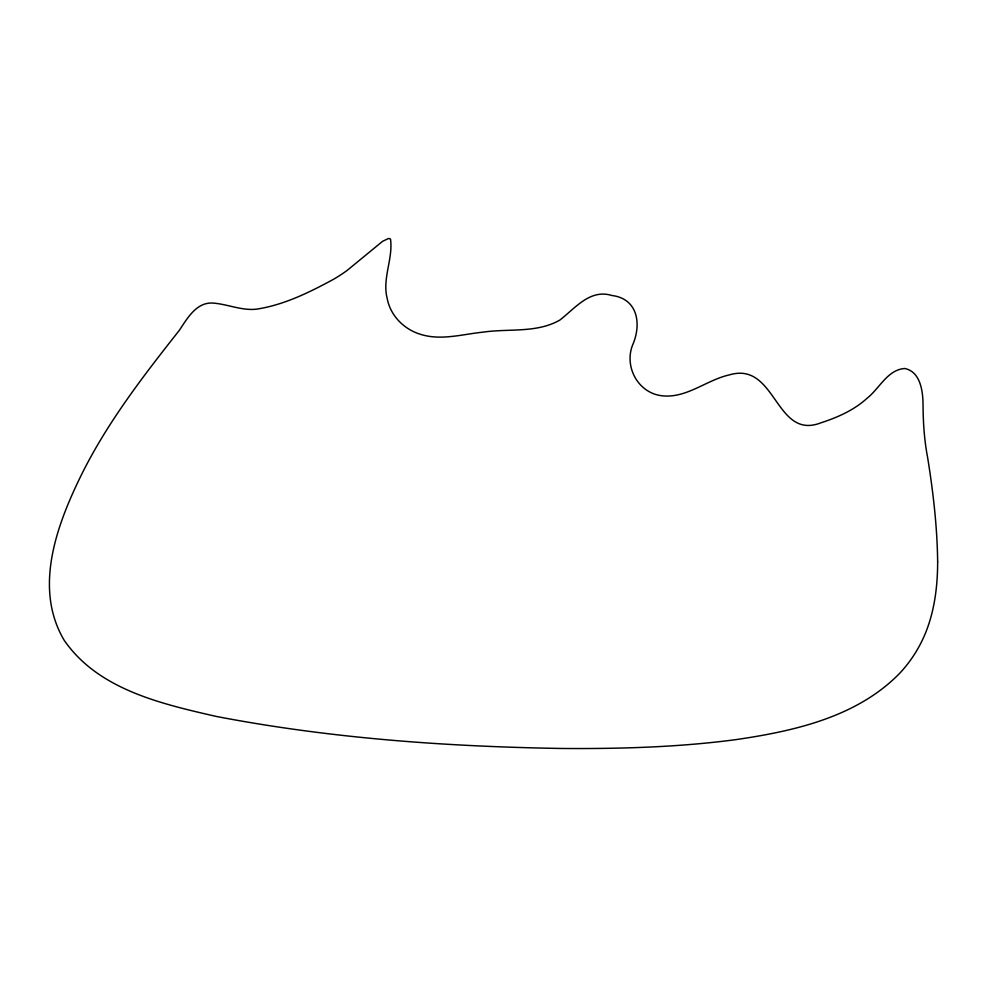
<?xml version="1.0" encoding="UTF-8"?>
<svg xmlns="http://www.w3.org/2000/svg" width="987" height="987" viewBox="0 0 987 987"><rect width="100%" height="100%" fill="white"/><g stroke="black" fill="none" stroke-linecap="round" stroke-linejoin="round"><path stroke-width="1.48" d="M937.65 561.911C937.613 584.736 934.96 607.819 926.953 629.311A132.122 132.122 0 0 1 906.177 665.83A129.457 129.457 0 0 1 899.231 673.763C856.531 717.204 794.066 731.12 735.895 739.633C678.328 747.27 620.157 748.886 562.146 748.479C446.186 746.604 329.868 738.301 215.857 716.352C160.943 703.719 98.046 689.518 64.106 640.156C33.151 587.709 57.049 524.319 81.637 474.389C107.608 422.128 143.423 375.813 179.387 330.263C187.382 318.246 196.709 301.578 213.537 303.108C227.948 304.317 241.741 310.782 256.41 309.178C284.108 304.983 309.832 292.177 334.223 278.914A176.895 176.895 0 0 0 347.017 270.524L382.586 241.321L388.644 238.447L390.482 238.99C393.32 258.458 382.031 278.47 387.175 298.358C390.198 315.235 403.572 328.93 419.685 334.062C440.461 341.008 462.2 334.235 483.186 332.138C508.613 328.387 536.521 333.335 559.728 320.146C575.063 308.438 589.831 288.66 611.928 295.495C638.021 298.691 641.624 324.365 632.716 344.747C623.994 366.226 637.59 392.271 660.92 395.639C685.854 399.118 705.952 380.18 729.171 374.937C776.485 360.699 774.943 440.646 820.826 422.855C837.469 417.439 854.002 410.222 867.055 398.267C879.454 388.619 887.51 369.632 904.758 368.496C920.081 371.593 922.746 390.235 923.03 403.276C923.104 421.313 924.14 439.375 927.558 457.129C933.159 491.773 937.243 526.787 937.65 561.911"/></g></svg>
